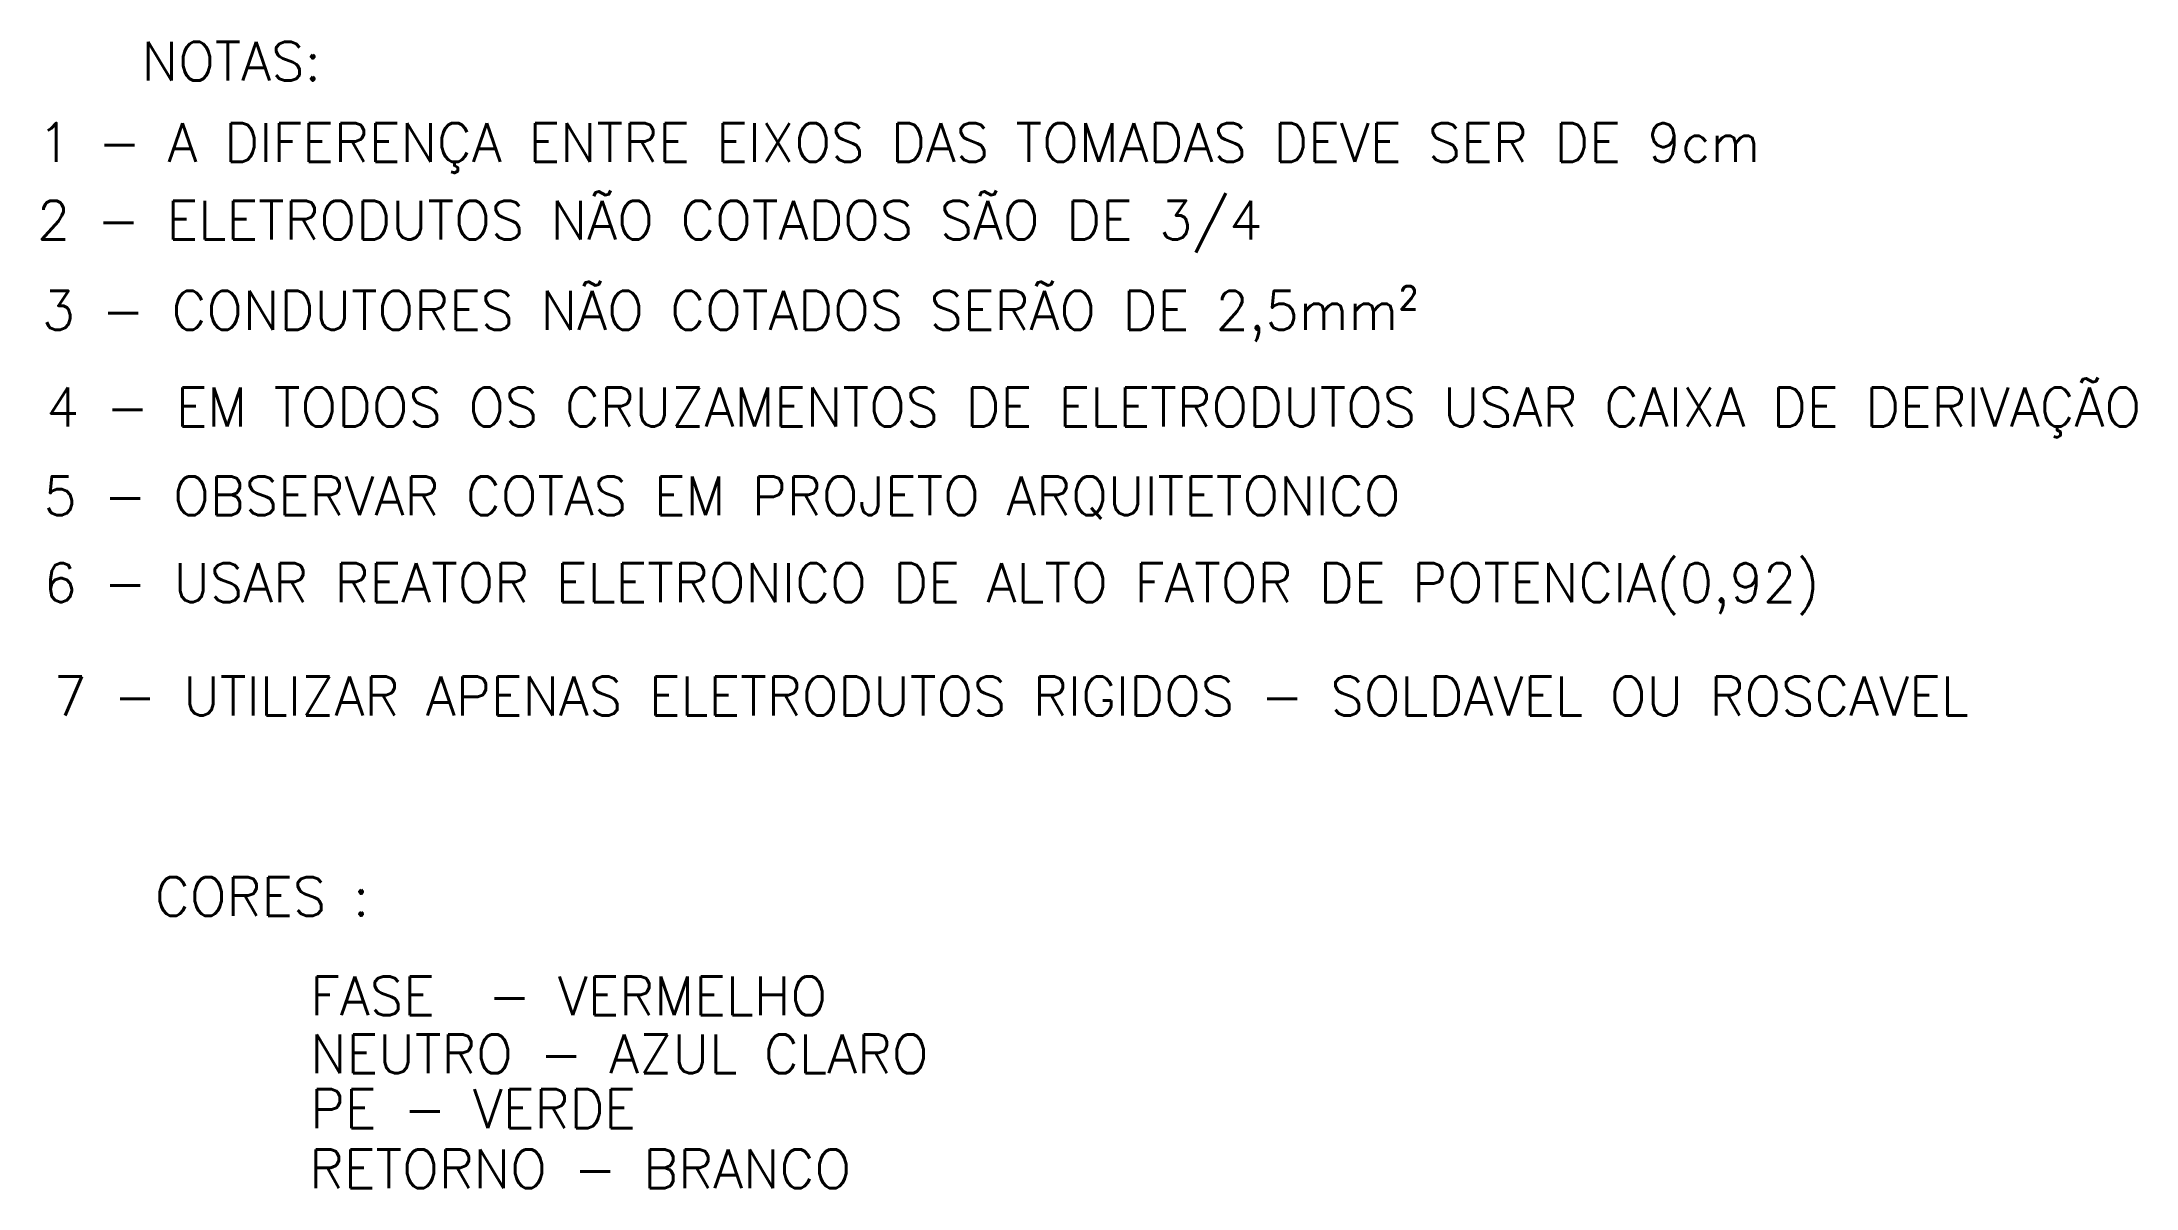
# Model space of a CAD drawing. Header units: millimetres. Extents: x -130 to 1399, y -90 to 1288.
# Drawn here: x 79.18 to 88.89, y 358.59 to 363.91 of the extents above.
import ezdxf

# ---------------------------------------------------------------- set-up
doc = ezdxf.new("R2010")
doc.units = ezdxf.units.MM
doc.header["$LTSCALE"] = 0.01
doc.layers.add('3', color=3, linetype='Continuous')
doc.styles.add('romans', font='romans.shx')

msp = doc.modelspace()

# ---------------------------------------------------------------- texts
at = {"layer": '3', "style": 'romans'}
for s, p in [('NOTAS:', (79.6395, 363.7344)), ('1 - A DIFERENÇA ENTRE EIXOS DAS TOMADAS DEVE SER DE 9cm', (79.159, 363.3576)), ('2 - ELETRODUTOS NÃO COTADOS SÃO DE 3/4', (79.1541, 362.9972)), ('3 - CONDUTORES NÃO COTADOS SERÃO DE 2,5mm²', (79.1767, 362.5785)), ('4 - EM TODOS OS CRUZAMENTOS DE ELETRODUTOS USAR CAIXA DE DERIVAÇÃO', (79.1966, 362.1298)), ('5 - OBSERVAR COTAS EM PROJETO ARQUITETONICO', (79.1853, 361.7176)), ('6 - USAR REATOR ELETRONICO DE ALTO FATOR DE POTENCIA(0,92)', (79.1856, 361.3143)), ('CORES : ', (79.7018, 359.858)), ('FASE  - VERMELHO', (80.4213, 359.3967)), ('NEUTRO - AZUL CLARO', (80.4213, 359.1275)), ('PE - VERDE', (80.4213, 358.873)), ('RETORNO - BRANCO', (80.4168, 358.5941))]:
    msp.add_text(s, height=0.18, dxfattribs=at).set_placement(p)
at = {"layer": '3', "insert": (79.2312, 360.9683), "char_height": 0.18, "width": 10.674616, "attachment_point": 1, "style": 'romans'}
msp.add_mtext('7 - UTILIZAR APENAS ELETRODUTOS RIGIDOS - SOLDAVEL OU ROSCAVEL', dxfattribs=at)

doc.saveas('drawing.dxf')
